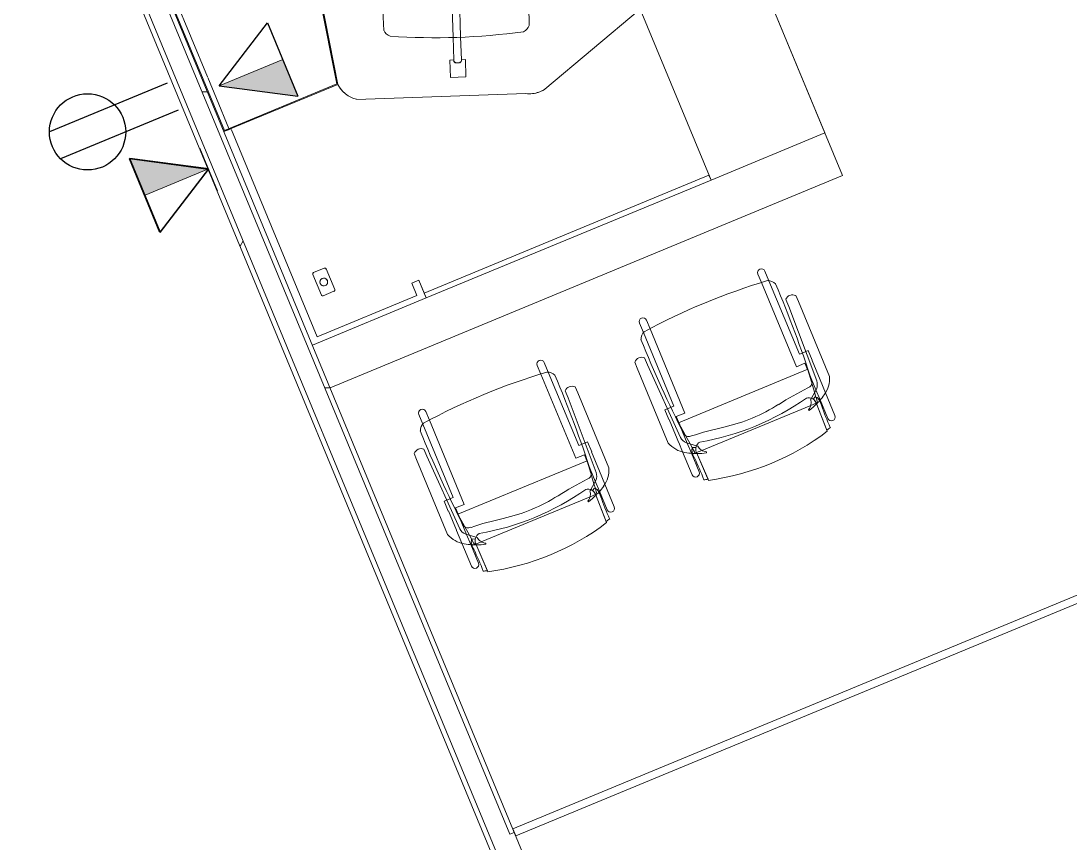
# Model space of a CAD drawing. Header units: inches. Extents: x 488 to 2071, y 800 to 2512.
# Drawn here: x 1059.5 to 1195.7, y 2168.1 to 2274.8 of the extents above; entities that cross this region are included whole.
import ezdxf

# ---------------------------------------------------------------- set-up
doc = ezdxf.new("R2010")
doc.units = ezdxf.units.IN
doc.header["$MEASUREMENT"] = 0
for name, color, linetype, lineweight in [('A-ANNO-NOTE', 131, 'Continuous', 30), ('A-GLAZ-CURT', 52, 'Continuous', 9), ('A-WALL', 113, 'Continuous', 9), ('A-WALL-PATT', 111, 'Continuous', 13), ('I-FURN', 30, 'Continuous', 9), ('I-FURN-PNLS', 30, 'Continuous', 9), ('I-WALL', 2, 'Continuous', 9)]:
    doc.layers.add(name, color=color, linetype=linetype, lineweight=lineweight)
pattern_1 = [(0, (0, 0), (30.72, 7.68), [1.267, -21.773, 1.267, -21.773, -122.88]), (0, (0, 0), (30.72, 7.68), [-46.08, 1.267, -44.813, 1.267, -21.773, -53.76]), (0, (0, 0), (30.72, 7.68), [-115.2, 1.267, -14.093, 1.267, -37.133]), (120, (11.52, 3.84), (-22.011075, 22.7643), [1.267, -21.773, 1.267, -21.773, -122.88]), (120, (11.52, 3.84), (-22.011075, 22.7643), [-46.08, 1.267, -44.813, 1.267, -21.773, -53.76]), (120, (11.52, 3.84), (-22.011075, 22.7643), [-115.2, 1.267, -14.093, 1.267, -37.133]), (240, (15.36, 19.2), (-8.708925, -30.4443), [1.267, -21.773, 1.267, -21.773, -122.88]), (240, (15.36, 19.2), (-8.708925, -30.4443), [-46.08, 1.267, -44.813, 1.267, -21.773, -53.76]), (240, (15.36, 19.2), (-8.708925, -30.4443), [-115.2, 1.267, -14.093, 1.267, -37.133])]

# ---------------------------------------------------------------- blocks, each defined once
blk = doc.blocks.new('Zira Wksta 9 - Type 1-5285346-Level 1 POWER')
at = {"layer": 'I-FURN'}
for p, q in [((-32.53, -32.66), (-31.73, -30.56)), ((-32.53, -32.66), (-31.73, -30.56)), ((-31.73, -30.56), (-29.86, -31.26)), ((-31.73, -30.56), (-29.86, -31.26)), ((-29.86, -31.26), (-30.65, -33.37)), ((-29.86, -31.26), (-30.65, -33.37)), ((-32.07, -32.83), (-32.53, -32.66)), ((-32.07, -32.83), (-32.53, -32.66)), ((-31.21, -32.75), (-31.69, -32.57)), ((-31.21, -32.75), (-31.69, -32.57)), ((-31.69, -32.58), (-31.22, -32.75)), ((-31.69, -32.58), (-31.22, -32.75)), ((-33.1, -35.62), (-32.06, -32.84)), ((-33.1, -35.62), (-32.06, -32.84)), ((-31.12, -33.19), (-32.17, -35.97)), ((-31.12, -33.19), (-32.17, -35.97)), ((-30.65, -33.37), (-31.11, -33.2)), ((-30.65, -33.37), (-31.11, -33.2)), ((-36.21, -43.88), (-33.1, -35.62)), ((-36.21, -43.88), (-33.1, -35.62)), ((-32.17, -35.97), (-35.27, -44.24)), ((-32.17, -35.97), (-35.27, -44.24)), ((-20, -56), (-16, -36)), ((-16, -36), (-20, -56)), ((-16, -36), (-20, -56)), ((-19.87, -56.01), (-15.9, -36.13)), ((-15.9, -36.13), (-19.87, -56.01)), ((-19.87, -56.01), (-15.9, -36.13)), ((-15.9, -36.13), (-19.87, -56.01)), ((-16, -36), (0, -36)), ((-16, -36), (0, -36)), ((0, -36), (-16, -36)), ((-15.9, -36.13), (-0.12, -36.13)), ((-0.12, -36.13), (-15.9, -36.13)), ((-15.9, -36.13), (-0.12, -36.13)), ((-0.12, -36.13), (-15.9, -36.13)), ((0, -36), (-0.75, -36)), ((-0.75, -36), (-0.75, -36.12)), ((-0.75, -36.12), (-0.75, -36)), ((-0.75, -36), (0, -36)), ((-0.75, -36.13), (-0.75, -40.34)), ((-0.75, -40.34), (-0.75, -36.13)), ((-0.12, -36.13), (-0.12, -89.88)), ((-0.12, -89.88), (-0.12, -36.13)), ((-0.12, -36.13), (-0.12, -89.88)), ((-0.12, -89.88), (-0.12, -36.13)), ((-0.75, -40.35), (-0.75, -43.28)), ((-0.75, -43.28), (-0.75, -40.35)), ((-0.75, -43.39), (-0.75, -82.61)), ((-0.75, -54.89), (-0.75, -43.39))]:
    blk.add_line(p, q, dxfattribs=at)
for centre, radius, start, end in [((-31.69, -32.97), 0.407, 90.5719, 160.2416), ((-31.69, -32.97), 0.407, 132.3737, 160.2416), ((-31.68, -32.98), 0.406, 92.0266, 159.4068), ((-31.68, -32.98), 0.406, 105.5026, 145.9307), ((-31.69, -32.97), 0.407, 104.5058, 132.3737), ((-31.69, -32.97), 0.407, 90.5719, 104.5058), ((-31.68, -32.98), 0.406, 92.0266, 105.5026), ((101.32, -88.89), 153.52, 158.8817, 163.9281), ((-40.89, -34.43), 1.31, 89.45, 139.3635), ((-62.5, -115.28), 84.96, 63.5542, 75.2593), ((-31.68, -32.98), 0.406, 145.9307, 159.4068), ((-31.5, -33.05), 0.406, 33.3109, 46.7869), ((-31.5, -33.05), 0.406, 339.4068, 46.7869), ((-31.48, -33.05), 0.407, 34.3077, 48.2416), ((-31.48, -33.05), 0.407, 338.5719, 48.2416), ((-31.5, -33.05), 0.406, 339.4068, 33.3109), ((-31.48, -33.05), 0.407, 20.3737, 34.3077), ((-31.48, -33.05), 0.407, 338.5719, 352.5058), ((-31.48, -33.05), 0.407, 352.5058, 20.3737), ((-25.52, -40.21), 1.31, 359.45, 49.3635), ((-168.4, 12.46), 153.52, 334.8854, 339.9318)]:
    blk.add_arc(centre, radius, start, end, dxfattribs=at)
at = {"layer": 'I-FURN-PNLS'}
for p, q in [((-72, 0), (0, 0)), ((-72, -30), (-72, 0)), ((0, 0), (-72, 0)), ((-72, 0), (-72, -30)), ((-72, -30), (-72, 0)), ((-72, 0), (0, 0)), ((-72, -30), (-72, -6)), ((-72, -6), (-56, -6)), ((-56, -6), (-56, -30)), ((-56, -6), (-16, -6)), ((-16, -6), (-56, -6)), ((-56, -6), (-56, -6.69)), ((-56, -6.69), (-56, -6)), ((-56, -6.69), (-16, -6.69)), ((-16, -6.69), (-56, -6.69)), ((-16, -6.69), (-16, -6)), ((-16, -6.69), (-16, -6)), ((0, -6), (-16, -6)), ((-16, -6), (-16, -8.5)), ((-16, -6.69), (-16, -6)), ((-16, -6), (0, -6)), ((-16, -8.5), (-16, -6.69)), ((-15, -8.5), (-15, -6.75)), ((-15, -6.75), (-1, -6.75)), ((-1, -6.75), (-15, -6.75)), ((-15, -6.75), (-15, -8.5)), ((-1, -6.75), (-1, -35.85)), ((-1, -35.85), (-1, -6.75)), ((-16, -8.5), (-15, -8.5)), ((-15, -8.5), (-16, -8.5)), ((-5.44, -11.56), (-5.44, -14.44)), ((-5.44, -14.44), (-5.44, -11.56)), ((-3.75, -11.38), (-5.25, -11.38)), ((-5.25, -11.38), (-3.75, -11.38)), ((-3.56, -14.44), (-3.56, -11.56)), ((-3.56, -11.56), (-3.56, -14.44)), ((-5.25, -14.63), (-3.75, -14.63)), ((-3.75, -14.63), (-5.25, -14.63)), ((-40.59, -25.16), (-56, -30)), ((-56, -30), (-40.59, -25.16)), ((-40.59, -25.16), (-56, -30)), ((-17.51, -33.29), (-38.08, -25.57)), ((-38.08, -25.57), (-17.51, -33.29)), ((-17.51, -33.29), (-38.08, -25.57)), ((0, -36), (-16, -36)), ((-16, -36), (0, -36)), ((0, -36), (-16, -36)), ((-1, -35.95), (-1, -36)), ((-1, -36), (-1, -35.95)), ((-1, -36), (0, -36)), ((-0.75, -36), (-1, -36)), ((0, -36), (-0.75, -36))]:
    blk.add_line(p, q, dxfattribs=at)
for centre, radius, start, end in [((-5.25, -11.56), 0.188, 90, 180), ((-5.25, -11.56), 0.188, 165, 180), ((-5.25, -11.56), 0.188, 90, 165), ((-3.75, -11.56), 0.188, 360, 90), ((-3.75, -11.56), 0.188, 15, 90), ((-3.75, -11.56), 0.187, 0, 15), ((-4.5, -13), 0.5, 90, 270), ((-4.5, -13), 0.5, 120, 270), ((-4.5, -13), 0.5, 90, 120), ((-4.5, -13), 0.5, 270, 90), ((-4.5, -13), 0.5, 15, 90), ((-4.5, -13), 0.5, 270, 285), ((-4.5, -13), 0.5, 285, 0), ((-4.5, -13), 0.5, 360, 15), ((-5.25, -14.44), 0.187, 180, 270), ((-5.25, -14.44), 0.188, 180, 195), ((-5.25, -14.44), 0.187, 195, 270), ((-3.75, -14.44), 0.187, 270, 0), ((-3.75, -14.44), 0.188, 270, 345), ((-3.75, -14.44), 0.187, 345, 0), ((-39.92, -28.95), 3.85, 61.4531, 100.0695), ((-39.92, -28.95), 3.85, 61.4531, 100.0695), ((-39.92, -28.95), 3.85, 87.1974, 100.0695), ((-39.92, -28.95), 3.85, 74.3252, 87.1974), ((-39.92, -28.95), 3.85, 61.4531, 74.3252), ((-19.61, -36.24), 3.61, 3.7529, 54.5071), ((-19.61, -36.24), 3.61, 3.7529, 54.5071), ((-19.61, -36.24), 3.61, 41.8185, 54.5071), ((-19.61, -36.24), 3.61, 29.13, 41.8185), ((-19.61, -36.24), 3.61, 3.7529, 29.13)]:
    blk.add_arc(centre, radius, start, end, dxfattribs=at)
blk = doc.blocks.new('F-Haworth_Chair_X99-Seminar - X99 Seminar Chair with Glides-5109124-Level 1 POWER')
at = {"layer": 'I-FURN'}
for p, q in [((-8.34, 11.52), (-8.42, 7.57)), ((-8.42, 7.57), (-8.34, 11.37)), ((8.42, 7.57), (8.34, 11.52)), ((8.34, 11.37), (8.42, 7.57)), ((-10.04, 10.02), (-10.04, 6.81)), ((-9.04, 7.4), (-9.04, 10.02)), ((9.04, 10.02), (9.04, 7.4)), ((10.04, 6.81), (10.04, 10.02)), ((-10.04, 6.81), (-10.04, 5)), ((-9.04, 5.99), (-9.04, 7.4)), ((-8.68, 6.87), (-8.75, 6.22)), ((-8.62, 7.42), (-8.68, 6.91)), ((-8.6, 7.6), (-8.62, 7.43)), ((-8.61, 6.81), (-8.23, 6.95)), ((-8.49, 7.6), (-8.56, 7.6)), ((-7.65, 7.6), (-8.4, 7.6)), ((-8.07, 6.77), (-7.95, 6.87)), ((7.65, 7.6), (-7.65, 7.6)), ((-7.18, 7.99), (-7.21, 8.13)), ((7.21, 8.13), (7.18, 7.99)), ((8.4, 7.6), (7.65, 7.6)), ((7.95, 6.87), (8.03, 6.81)), ((8.23, 6.95), (8.61, 6.81)), ((8.56, 7.6), (8.49, 7.6)), ((8.62, 7.43), (8.6, 7.6)), ((8.68, 6.91), (8.62, 7.42)), ((8.75, 6.22), (8.68, 6.87)), ((9.04, 7.4), (9.04, 5.99)), ((10.04, 5), (10.04, 6.81)), ((-9.13, 5.92), (-8.07, 6.77)), ((-9.04, 3.62), (-9.04, 5.99)), ((-8.75, 6.22), (-8.88, 4.99)), ((8.07, 6.77), (9.13, 5.92)), ((8.88, 4.99), (8.75, 6.22)), ((9.04, 5.99), (9.04, 3.62)), ((-11.32, 5.06), (-11.32, -5.48)), ((-10.04, 4.99), (-10.04, 2.27)), ((-9.92, -5.36), (-9.57, 4.97)), ((-8.9, 4.8), (-9.07, 3.2)), ((-8.88, 4.99), (-8.89, 4.91)), ((8.89, 4.91), (8.88, 4.99)), ((9.07, 3.2), (8.9, 4.8)), ((9.57, 4.97), (9.92, -5.36)), ((10.04, 2.27), (10.04, 4.99)), ((11.32, -5.48), (11.32, 5.06)), ((-9.07, 3.2), (-9.07, 3.12)), ((-9.07, 3.12), (9.07, 3.12)), ((-9.04, 3.43), (-9.04, 3.62)), ((-9.04, 3.12), (-9.04, 3.43)), ((-9.04, 2.27), (-9.04, 3.12)), ((9.04, 3.62), (9.04, 3.43)), ((9.04, 3.43), (9.04, 3.12)), ((9.04, 3.12), (9.04, 2.27)), ((9.07, 3.12), (9.07, 3.2)), ((-10.04, 2.27), (-10.07, 2.27)), ((-10.07, 2.27), (-10.07, 0.89)), ((-7.83, 2.27), (-9.04, 2.27)), ((-7.83, -9.57), (-7.83, 2.27)), ((9.04, 2.27), (7.83, 2.27)), ((7.83, 2.27), (7.83, -9.57)), ((10.07, 2.27), (10.04, 2.27)), ((10.07, 0.89), (10.07, 2.27)), ((-10.07, 0.89), (-9.71, 0.89)), ((-9.71, 0.89), (-9.2, 0.89)), ((-9.2, 0.89), (-8.82, 0.89)), ((-8.82, 0.89), (-8.82, -9.44)), ((8.82, 0.89), (9.2, 0.89)), ((8.82, -9.44), (8.82, 0.89)), ((9.2, 0.89), (9.71, 0.89)), ((9.71, 0.89), (10.07, 0.89)), ((-9.92, -6.36), (-9.92, -5.36)), ((9.92, -5.36), (9.92, -6.36)), ((-11.32, -5.48), (-11.3, -6.32)), ((11.3, -6.32), (11.32, -5.48)), ((-8.82, -9.44), (-8.82, -10.78)), ((8.82, -10.78), (8.82, -9.44)), ((-7.83, -10.78), (-7.83, -9.57)), ((7.83, -9.57), (7.83, -10.78))]:
    blk.add_line(p, q, dxfattribs=at)
for centre, radius, start, end in [((0, -20.29), 32.89, 75.3075, 104.696), ((-36.06, 10.03), 27.2, 355.9857, 2.5118), ((0, -20.73), 33.17, 104.5766, 105.5522), ((0, -20.73), 33.17, 74.4478, 75.4234), ((36.06, 10.03), 27.2, 177.4882, 184.0143), ((-9.54, 10.02), 0.498, 360, 180), ((9.54, 10.02), 0.498, 360, 180), ((-7.87, 3.92), 3.63, 121.9522, 161.8211), ((-4.71, -1.15), 9.61, 116.0036, 121.9522), ((-5.2, 7.86), 3.74, 175.9857, 189.9064), ((-4.71, -1.15), 9.61, 113.5094, 116.0036), ((-8.28, 7.33), 0.613, 189.9064, 237.4573), ((-4.71, -1.15), 9.61, 112.927, 113.3607), ((-4.71, -1.15), 9.61, 105.0666, 112.7369), ((-7.37, 7.55), 1.05, 178.8214, 214.7998), ((-7.37, 7.55), 1.05, 178.8214, 264.0446), ((-6.55, 6.76), 1.38, 147.5752, 174.9122), ((-6.55, 6.76), 1.38, 117.0503, 145.9813), ((0, -26.49), 33.83, 77.2285, 102.7715), ((6.55, 6.76), 1.38, 34.0187, 62.9497), ((4.71, -1.15), 9.61, 67.2631, 74.9334), ((7.37, 7.55), 1.05, 275.9554, 1.1786), ((6.55, 6.76), 1.38, 5.0878, 32.4248), ((7.37, 7.55), 1.05, 325.2002, 1.1786), ((4.71, -1.15), 9.61, 66.6393, 67.073), ((4.71, -1.15), 9.61, 63.9964, 66.4906), ((8.28, 7.33), 0.613, 302.5427, 350.0936), ((5.2, 7.86), 3.74, 350.0936, 4.0143), ((4.71, -1.15), 9.61, 58.0478, 63.9964), ((7.87, 3.92), 3.63, 18.1789, 58.0478), ((-8.18, 4.9), 1.39, 132.8922, 177.1987), ((-11.32, 48.08), 42.84, 274.2301, 280.0233), ((0, -15.97), 22.19, 79.9767, 100.0233), ((11.32, 48.08), 42.84, 259.9767, 265.7699), ((8.18, 4.9), 1.39, 2.8013, 47.1078), ((144.06, -7.32), 153.52, 175.4787, 180.5251), ((-8.24, 4.59), 0.763, 84.2338, 165.7662), ((8.24, 4.59), 0.763, 14.2338, 95.7662), ((-144.06, -7.32), 153.52, 359.4749, 4.5213), ((-10.58, -5.68), 0.956, 221.8901, 314.1099), ((10.58, -5.68), 0.956, 225.8901, 318.1099), ((-8.21, -8.28), 1.31, 200.0433, 249.9567), ((0, 75.01), 84.96, 264.1475, 275.8525), ((8.21, -8.28), 1.31, 290.0433, 339.9567), ((-8.32, -10.78), 0.495, 180, 360), ((8.32, -10.78), 0.495, 180, 360)]:
    blk.add_arc(centre, radius, start, end, dxfattribs=at)
blk = doc.blocks.new('F-Haworth_Chair_X99-Seminar - X99 Seminar Chair with Glides-V19-Level 1 POWER')
at = {"layer": 'I-FURN'}
for p, q in [((-8.34, 11.52), (-8.42, 7.57)), ((-8.42, 7.57), (-8.34, 11.37)), ((8.42, 7.57), (8.34, 11.52)), ((8.34, 11.37), (8.42, 7.57)), ((-10.04, 10.02), (-10.04, 6.81)), ((-9.04, 7.4), (-9.04, 10.02)), ((9.04, 10.02), (9.04, 7.4)), ((10.04, 6.81), (10.04, 10.02)), ((-10.04, 6.81), (-10.04, 5)), ((-9.04, 5.99), (-9.04, 7.4)), ((-8.68, 6.87), (-8.75, 6.22)), ((-8.62, 7.42), (-8.68, 6.91)), ((-8.6, 7.6), (-8.62, 7.43)), ((-8.61, 6.81), (-8.23, 6.95)), ((-8.49, 7.6), (-8.56, 7.6)), ((-7.65, 7.6), (-8.4, 7.6)), ((-8.07, 6.77), (-7.95, 6.87)), ((7.65, 7.6), (-7.65, 7.6)), ((-7.18, 7.99), (-7.21, 8.13)), ((7.21, 8.13), (7.18, 7.99)), ((8.4, 7.6), (7.65, 7.6)), ((7.95, 6.87), (8.07, 6.77)), ((8.23, 6.95), (8.61, 6.81)), ((8.56, 7.6), (8.49, 7.6)), ((8.62, 7.43), (8.6, 7.6)), ((8.68, 6.91), (8.62, 7.42)), ((8.75, 6.22), (8.68, 6.87)), ((9.04, 7.4), (9.04, 5.99)), ((10.04, 5.5), (10.04, 6.81)), ((-9.13, 5.92), (-8.07, 6.77)), ((-9.04, 3.62), (-9.04, 5.99)), ((-8.75, 6.22), (-8.88, 4.99)), ((8.07, 6.77), (9.13, 5.92)), ((8.88, 4.99), (8.75, 6.22)), ((9.04, 5.99), (9.04, 3.62)), ((10.04, 5), (10.04, 5.46)), ((-11.32, 5.06), (-11.32, -5.48)), ((-10.04, 4.99), (-10.04, 2.27)), ((-9.92, -5.36), (-9.57, 4.97)), ((-8.9, 4.8), (-9.07, 3.2)), ((-8.88, 4.99), (-8.89, 4.91)), ((8.89, 4.91), (8.88, 4.99)), ((9.07, 3.2), (8.9, 4.8)), ((9.57, 4.97), (9.92, -5.36)), ((10.04, 2.27), (10.04, 4.99)), ((11.32, -5.48), (11.32, 5.06)), ((-9.07, 3.2), (-9.07, 3.12)), ((-9.07, 3.12), (9.07, 3.12)), ((-9.04, 3.43), (-9.04, 3.62)), ((-9.04, 3.12), (-9.04, 3.43)), ((-9.04, 2.27), (-9.04, 3.12)), ((9.04, 3.62), (9.04, 3.43)), ((9.04, 3.43), (9.04, 3.12)), ((9.04, 3.12), (9.04, 2.27)), ((9.07, 3.12), (9.07, 3.2)), ((-10.04, 2.27), (-10.07, 2.27)), ((-10.07, 2.27), (-10.07, 0.89)), ((-7.83, 2.27), (-9.04, 2.27)), ((-7.83, -9.57), (-7.83, 2.27)), ((9.04, 2.27), (7.83, 2.27)), ((7.83, 2.27), (7.83, -9.57)), ((10.07, 2.27), (10.04, 2.27)), ((10.07, 0.89), (10.07, 2.27)), ((-10.07, 0.89), (-9.71, 0.89)), ((-9.71, 0.89), (-9.2, 0.89)), ((-9.2, 0.89), (-8.82, 0.89)), ((-8.82, 0.89), (-8.82, -9.44)), ((8.82, 0.89), (9.2, 0.89)), ((8.82, -9.44), (8.82, 0.89)), ((9.2, 0.89), (9.71, 0.89)), ((9.71, 0.89), (10.07, 0.89)), ((-9.92, -6.36), (-9.92, -5.36)), ((9.92, -5.36), (9.92, -6.36)), ((-11.32, -5.48), (-11.3, -6.32)), ((11.3, -6.32), (11.32, -5.48)), ((-8.82, -9.44), (-8.82, -10.78)), ((8.82, -10.78), (8.82, -9.44)), ((-7.83, -10.78), (-7.83, -9.57)), ((7.83, -9.57), (7.83, -10.78))]:
    blk.add_line(p, q, dxfattribs=at)
for centre, radius, start, end in [((0, -20.29), 32.89, 75.3075, 104.696), ((-36.06, 10.03), 27.2, 355.9857, 2.5118), ((0, -20.73), 33.17, 104.5766, 105.5522), ((0, -20.73), 33.17, 74.4478, 75.4234), ((36.06, 10.03), 27.2, 177.4882, 184.0143), ((-9.54, 10.02), 0.498, 360, 180), ((9.54, 10.02), 0.498, 360, 180), ((-7.87, 3.92), 3.63, 121.9522, 161.8211), ((-4.71, -1.15), 9.61, 116.0036, 121.9522), ((-5.2, 7.86), 3.74, 175.9857, 189.9064), ((-4.71, -1.15), 9.61, 113.5094, 116.0036), ((-8.28, 7.33), 0.613, 189.9064, 237.4573), ((-4.71, -1.15), 9.61, 112.927, 113.3607), ((-4.71, -1.15), 9.61, 105.0666, 112.7369), ((-7.37, 7.55), 1.05, 178.8214, 214.7998), ((-7.37, 7.55), 1.05, 178.8214, 264.0446), ((-6.55, 6.76), 1.38, 147.5752, 174.9122), ((-6.55, 6.76), 1.38, 117.0503, 145.9813), ((0, -26.49), 33.83, 77.2285, 102.7715), ((6.55, 6.76), 1.38, 34.0187, 62.9497), ((4.71, -1.15), 9.61, 67.2631, 74.9334), ((7.37, 7.55), 1.05, 275.9554, 1.1786), ((6.55, 6.76), 1.38, 5.0878, 32.4248), ((7.37, 7.55), 1.05, 325.2002, 1.1786), ((4.71, -1.15), 9.61, 66.6393, 67.073), ((4.71, -1.15), 9.61, 63.9964, 66.4906), ((8.28, 7.33), 0.613, 302.5427, 350.0936), ((5.2, 7.86), 3.74, 350.0936, 4.0143), ((4.71, -1.15), 9.61, 58.0478, 63.9964), ((7.87, 3.92), 3.63, 18.1789, 58.0478), ((-8.18, 4.9), 1.39, 132.8922, 177.1987), ((-11.32, 48.08), 42.84, 274.2301, 280.0233), ((0, -15.97), 22.19, 79.9767, 100.0233), ((11.32, 48.08), 42.84, 259.9767, 265.7699), ((8.18, 4.9), 1.39, 2.8013, 47.1078), ((144.06, -7.32), 153.52, 175.4787, 180.5251), ((-8.24, 4.59), 0.763, 84.2338, 165.7662), ((8.24, 4.59), 0.763, 14.2338, 95.7662), ((-144.06, -7.32), 153.52, 359.4749, 4.5213), ((-10.58, -5.68), 0.956, 221.8901, 314.1099), ((10.58, -5.68), 0.956, 225.8901, 318.1099), ((-8.21, -8.28), 1.31, 200.0433, 249.9567), ((0, 75.01), 84.96, 264.1475, 275.8525), ((8.21, -8.28), 1.31, 290.0433, 339.9567), ((-8.32, -10.78), 0.495, 180, 360), ((8.32, -10.78), 0.495, 180, 360)]:
    blk.add_arc(centre, radius, start, end, dxfattribs=at)
blk = doc.blocks.new('System Panel - Glazed-5474415-Level 1 POWER')
at = {"layer": 'A-GLAZ-CURT', "lineweight": 13}
for p, q in [((-201.95, 1.75), (-315.47, 1.75)), ((-315.47, 1.75), (-315.47, 0.75)), ((-315.47, 0.75), (-201.95, 0.75))]:
    blk.add_line(p, q, dxfattribs=at)

msp = doc.modelspace()

# ---------------------------------------------------------------- hatches: boundary and pattern name
at = {"layer": 'A-ANNO-NOTE', "lineweight": 9}
for points in [[(1095.47, 2265.07), (1093.49, 2269.84), (1085.24, 2266.42)], [(1075.62, 2252.21), (1083.88, 2255.63), (1073.65, 2256.98)]]:
    msp.add_hatch(color=256, dxfattribs=at).paths.add_polyline_path(points, flags=0)
at = {"layer": 'A-WALL-PATT', "lineweight": 9}
h = msp.add_hatch(dxfattribs=at)
h.set_pattern_fill('FP_1', color=256, style=0, pattern_type=2)
h.set_pattern_definition(pattern_1)
h.paths.add_polyline_path([(1322.76, 1686.89), (1323.34, 1687.13), (1224.72, 1925.23), (1224.14, 1924.99), (1322.76, 1686.9)], flags=0)
h.paths.add_polyline_path([(1223.19, 1927.3), (1223.76, 1927.54), (1194.64, 1997.85), (1194.06, 1997.61), (1223.09, 1927.54)], flags=0)
h.paths.add_polyline_path([(1193.11, 1999.92), (1193.68, 2000.16), (1124.51, 2167.16), (1123.93, 2166.92), (1190.8, 2005.49)], flags=0)
h.paths.add_polyline_path([(1122.98, 2169.23), (1123.55, 2169.47), (1062.99, 2315.69), (1062.41, 2315.45), (1122.88, 2169.47)], flags=0)
h = msp.add_hatch(dxfattribs=at)
h.set_pattern_fill('FP_1', color=256, style=0, pattern_type=2)
h.set_pattern_definition(pattern_1)
h.paths.add_polyline_path([(1319.88, 1685.7), (1320.46, 1685.94), (1221.83, 1924.03), (1221.26, 1923.79), (1319.85, 1685.77)], flags=0)
h.paths.add_polyline_path([(1220.3, 1926.1), (1220.88, 1926.34), (1191.72, 1996.64), (1191.18, 1996.41), (1220.2, 1926.34)], flags=0)
h.paths.add_polyline_path([(1190.22, 1998.72), (1190.8, 1998.96), (1060.1, 2314.49), (1059.52, 2314.25), (1190.12, 1998.96)], flags=0)

# ---------------------------------------------------------------- linework, layer by layer
at = {"layer": 'A-ANNO-NOTE'}
for p, q in [((1085.24, 2266.42), (1091.52, 2274.6)), ((1091.52, 2274.6), (1095.47, 2265.07)), ((1078.48, 2266.78), (1063.21, 2260.46)), ((1085.24, 2266.42), (1095.47, 2265.07)), ((1079.94, 2263.24), (1064.67, 2256.92)), ((1079.94, 2263.24), (1064.67, 2256.92)), ((1082.68, 2258.34), (1084.98, 2252.8)), ((1083.83, 2255.57), (1073.6, 2256.92)), ((1077.55, 2247.39), (1073.6, 2256.92)), ((1083.88, 2255.63), (1073.65, 2256.98)), ((1077.6, 2247.45), (1073.65, 2256.98)), ((1083.83, 2255.57), (1077.55, 2247.39)), ((1083.88, 2255.63), (1077.6, 2247.45))]:
    msp.add_line(p, q, dxfattribs=at)
at = {"layer": 'A-ANNO-NOTE', "lineweight": 9}
for p, q in [((1093.49, 2269.84), (1085.24, 2266.42)), ((1095.47, 2265.07), (1093.49, 2269.84)), ((1085.24, 2266.42), (1095.47, 2265.07)), ((1083.88, 2255.63), (1073.65, 2256.98)), ((1073.65, 2256.98), (1075.62, 2252.21)), ((1075.62, 2252.21), (1083.88, 2255.63))]:
    msp.add_line(p, q, dxfattribs=at)
at = {"layer": 'A-ANNO-NOTE'}
msp.add_circle((1068.16, 2260.44), 4.95, dxfattribs=at)
at = {"layer": 'A-WALL', "lineweight": 13}
for p, q in [((1190.8, 1998.96), (1059.86, 2315.07)), ((1122.98, 2169.23), (1062.17, 2316.03)), ((1123.55, 2169.47), (1122.98, 2169.23))]:
    msp.add_line(p, q, dxfattribs=at)
at = {"layer": 'I-WALL', "lineweight": 13}
for p, q in [((1193.44, 2000.73), (1062.99, 2315.69)), ((1059.52, 2314.25), (1189.98, 1999.3))]:
    msp.add_line(p, q, dxfattribs=at)

# ---------------------------------------------------------------- block references
at = {"layer": 'A-GLAZ-CURT', "rotation": 22.4999999999994}
msp.add_blockref('System Panel - Glazed-5474415-Level 1 POWER', (1415.48, 2289.04), dxfattribs=at)
at = {"layer": 'I-FURN'}
for name, p, rotation in [('Zira Wksta 9 - Type 1-5285346-Level 1 POWER', (1099.64, 2227.21), 202.4999999999996), ('F-Haworth_Chair_X99-Seminar - X99 Seminar Chair with Glides-V19-Level 1 POWER', (1152.06, 2229.02), 202.4999999999993), ('F-Haworth_Chair_X99-Seminar - X99 Seminar Chair with Glides-5109124-Level 1 POWER', (1123.42, 2217.15), 202.4999999999993)]:
    msp.add_blockref(name, p, dxfattribs=dict(at, rotation=rotation))

doc.saveas('drawing.dxf')
